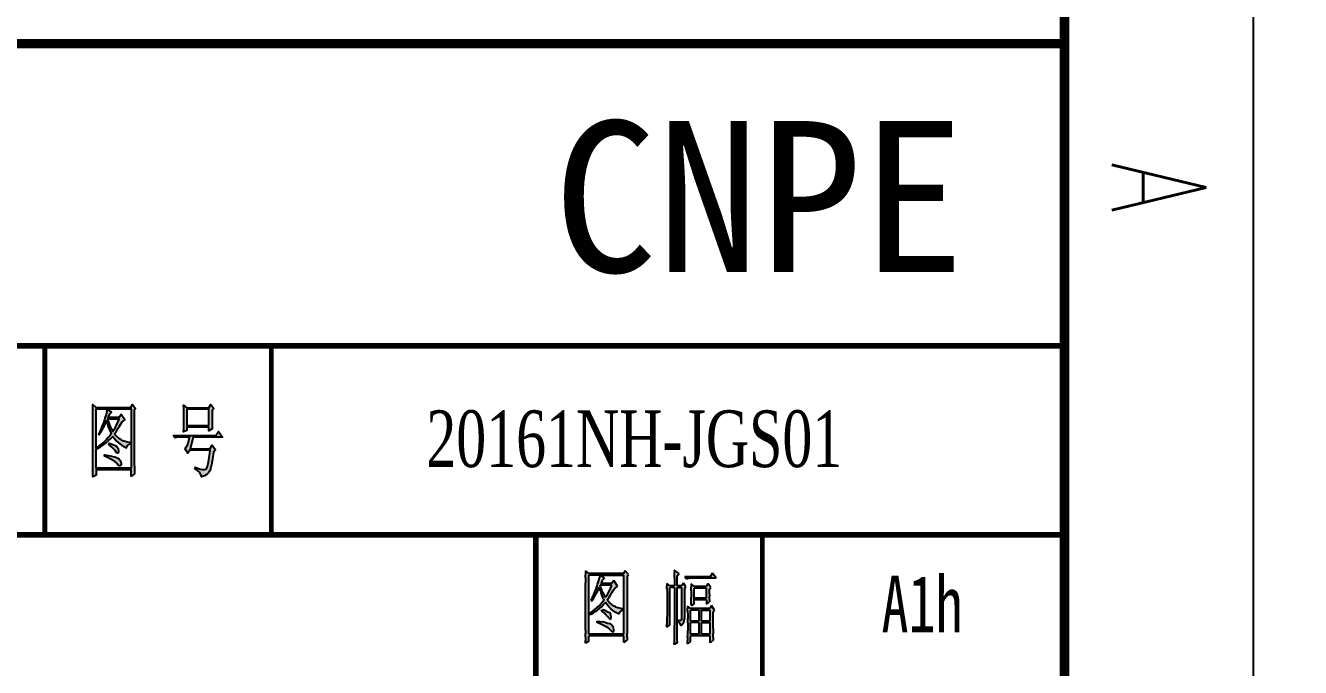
# Model space of a CAD drawing. Header units: inches. Extents: x 4937 to 49862, y 118187 to 167482.
# Drawn here: x 31386 to 34762, y 122024 to 123724 of the extents above; entities that cross this region are included whole.
import ezdxf
from ezdxf.enums import TextEntityAlignment as Align

# ---------------------------------------------------------------- set-up
doc = ezdxf.new("R2010")
doc.units = ezdxf.units.IN
doc.header["$MEASUREMENT"] = 0
for name, color, linetype in [('1', 7, 'Continuous'), ('PUB_TEXT', 7, 'Continuous'), ('图框', 4, 'Continuous')]:
    doc.layers.add(name, color=color, linetype=linetype)
doc.styles.add('HZ', font='txt_____.ttf', dxfattribs={"width": 0.7, "bigfont": 'HZTXT'})
doc.styles.get("Standard").update_dxf_attribs({"font": 'txt', "bigfont": 'gbcbig.shx'})
doc.styles.add('宋体', font='', dxfattribs={"width": 0.7})
doc.styles.get('宋体').set_extended_font_data('SimSun')
doc.dimstyles.new('Standard-yuanban', dxfattribs={"dimtxt": 800, "dimasz": 0.18, "dimexe": 0.18, "dimexo": 0.0625, "dimgap": 0.09, "dimtad": 0, "dimtih": 1, "dimtoh": 1, "dimdec": 4, "dimlfac": 0.02, "dimzin": 0, "dimdsep": 46, "dimtxsty": 'Standard', "dimcen": 0.09, "dimadec": 0, "dimazin": 0, "dimtfac": 1, "dimtdec": 4, "dimtofl": 0, "dimtmove": 0, "dimatfit": 3, "dimfxl": 1, "dimtolj": 1, "dimtzin": 0, "dimarcsym": 0})

# ---------------------------------------------------------------- blocks, each defined once
blk = doc.blocks.new('tk1')
at = {"layer": '图框'}
blk.add_line((-831, 584), (10, 584), dxfattribs=at)
at = {"layer": '图框', "color": 1}
blk.add_line((-806, 574), (0, 574), dxfattribs=at)
at = {"layer": '图框', "style": 'HZ', "width": 0.7}
blk.add_text('A', height=5, dxfattribs=at).set_placement((-50.375, 576.5), align=Align.CENTER)
blk = doc.blocks.new('图签')
at = {"layer": '1'}
h = blk.add_hatch(color=7, dxfattribs=at)
h.paths.add_polyline_path([(-49.263, 35.751), (-49.263, 38.592), (-49.191, 38.692), (-49.353, 38.891), (-49.448, 38.739), (-51.278, 38.739), (-51.463, 38.891), (-51.459, 38.701), (-51.454, 38.521), (-51.454, 35.381), (-51.459, 35.206), (-51.463, 35.059), (-51.288, 35.158), (-51.288, 35.443), (-49.424, 35.443), (-49.424, 35.092), (-49.248, 35.225), (-49.258, 35.391), (-49.258, 35.566)])
h.paths.add_polyline_path([(-51.288, 36.524), (-51.169, 36.586), (-51.055, 36.652), (-50.942, 36.723), (-50.833, 36.804), (-50.728, 36.89), (-50.624, 36.984), (-50.519, 37.084), (-50.42, 37.188), (-50.406, 37.207), (-50.311, 37.089), (-50.216, 36.98), (-50.116, 36.88), (-50.012, 36.795), (-49.903, 36.719), (-49.784, 36.657), (-49.68, 36.61), (-49.628, 36.723), (-49.519, 36.804), (-49.471, 36.823), (-49.471, 36.89), (-49.614, 36.908), (-49.742, 36.937), (-49.865, 36.98), (-49.979, 37.037), (-50.083, 37.103), (-50.178, 37.188), (-50.268, 37.283), (-50.311, 37.34), (-50.211, 37.492), (-50.126, 37.629), (-50.05, 37.753), (-49.998, 37.843), (-49.903, 37.971), (-49.803, 38.056), (-49.761, 38.075), (-49.96, 38.374), (-50.064, 38.208), (-50.648, 38.208), (-50.581, 38.355), (-50.557, 38.393), (-50.463, 38.493), (-50.685, 38.659), (-49.424, 38.659), (-49.424, 35.523), (-51.288, 35.523)], flags=16)
h.paths.add_polyline_path([(-50.847, 36.159), (-50.847, 36.225), (-50.534, 36.178), (-50.401, 36.15), (-50.292, 36.121), (-50.197, 36.093), (-50.126, 36.059), (-50.059, 36.007), (-49.979, 35.889), (-49.96, 35.742), (-49.969, 35.685), (-50.021, 35.633), (-50.126, 35.723), (-50.145, 35.751), (-50.211, 35.813), (-50.301, 35.879), (-50.41, 35.946), (-50.534, 36.017), (-50.681, 36.088)], flags=0)
h.paths.add_polyline_path([(-51.288, 36.591), (-51.288, 38.659), (-50.709, 38.659), (-50.723, 38.535), (-50.761, 38.374), (-50.818, 38.18), (-50.847, 38.09), (-50.899, 37.933), (-50.961, 37.776), (-51.022, 37.625), (-51.089, 37.473), (-51.16, 37.326), (-51.127, 37.293), (-51.046, 37.416), (-50.965, 37.549), (-50.889, 37.686), (-50.814, 37.833), (-50.747, 37.985), (-50.728, 38.023), (-50.69, 37.871), (-50.638, 37.715), (-50.576, 37.558), (-50.51, 37.397), (-50.486, 37.34), (-50.562, 37.24), (-50.648, 37.141), (-50.742, 37.041), (-50.842, 36.942), (-50.951, 36.847), (-51.065, 36.757), (-51.188, 36.662)], flags=16)
h.paths.add_polyline_path([(-50.614, 36.776), (-50.6, 36.842), (-50.534, 36.823), (-50.391, 36.771), (-50.278, 36.723), (-50.192, 36.676), (-50.112, 36.572), (-50.102, 36.41), (-50.14, 36.301), (-50.216, 36.377), (-50.278, 36.453), (-50.363, 36.548), (-50.477, 36.652)], flags=0)
h.paths.add_polyline_path([(-50.406, 37.473), (-50.467, 37.582), (-50.534, 37.715), (-50.595, 37.871), (-50.662, 38.056), (-50.685, 38.123), (-50.064, 38.123), (-50.135, 37.957), (-50.211, 37.805), (-50.282, 37.667), (-50.358, 37.539)], flags=16)
h.paths.add_polyline_path([(-45.146, 38.009), (-45.146, 38.573), (-45.055, 38.692), (-45.217, 38.891), (-45.321, 38.725), (-46.474, 38.725), (-46.649, 38.858), (-46.644, 38.687), (-46.64, 38.512), (-46.64, 37.791), (-46.644, 37.615), (-46.649, 37.449), (-46.649, 37.44), (-46.474, 37.525), (-46.474, 37.691), (-45.312, 37.691), (-45.312, 37.506), (-45.136, 37.61), (-45.141, 37.705), (-45.141, 37.838)])
h.paths.add_polyline_path([(-46.474, 38.64), (-45.312, 38.64), (-45.312, 37.776), (-46.474, 37.776)], flags=16)
h.paths.add_polyline_path([(-46.137, 37.174), (-44.586, 37.174), (-44.795, 37.473), (-44.946, 37.259), (-47.199, 37.259), (-47.104, 37.127), (-47, 37.174), (-46.336, 37.174), (-46.374, 36.984), (-46.412, 36.823), (-46.431, 36.776), (-46.507, 36.629), (-46.568, 36.557), (-46.431, 36.325), (-46.322, 36.477), (-45.25, 36.477), (-45.283, 36.197), (-45.316, 35.965), (-45.349, 35.78), (-45.387, 35.633), (-45.425, 35.538), (-45.465, 35.479), (-45.544, 35.452), (-45.644, 35.452), (-45.762, 35.476), (-45.914, 35.523), (-46.042, 35.576), (-46.056, 35.509), (-45.914, 35.41), (-45.805, 35.305), (-45.734, 35.196), (-45.696, 35.082), (-45.696, 35.059), (-45.553, 35.116), (-45.449, 35.172), (-45.425, 35.191), (-45.33, 35.282), (-45.264, 35.376), (-45.236, 35.443), (-45.207, 35.552), (-45.174, 35.699), (-45.141, 35.893), (-45.108, 36.126), (-45.074, 36.377), (-44.961, 36.491), (-45.136, 36.742), (-45.264, 36.557), (-46.298, 36.557)])
h = blk.add_hatch(color=7, dxfattribs=at)
h.paths.add_polyline_path([(-23.168, 29.795), (-23.098, 29.895), (-23.261, 30.095), (-23.355, 29.945), (-25.184, 29.945), (-25.37, 30.095), (-25.365, 29.904), (-25.361, 29.723), (-25.359, 29.554), (-25.359, 29.462), (-25.359, 26.946), (-25.36, 26.765), (-25.362, 26.586), (-25.366, 26.409), (-25.37, 26.262), (-25.196, 26.362), (-25.196, 26.646), (-23.331, 26.646), (-23.331, 26.295), (-23.157, 26.429), (-23.162, 26.593), (-23.166, 26.768), (-23.168, 26.955), (-23.168, 27.029)])
h.paths.add_polyline_path([(-25.196, 29.862), (-24.613, 29.862), (-23.331, 29.862), (-23.331, 26.729), (-25.196, 26.729), (-25.196, 27.729)], flags=16)
h.paths.add_polyline_path([(-25.094, 27.867), (-24.972, 27.959), (-24.857, 28.052), (-24.749, 28.148), (-24.649, 28.245), (-24.556, 28.343), (-24.471, 28.444), (-24.391, 28.545), (-24.417, 28.6), (-24.484, 28.76), (-24.544, 28.918), (-24.594, 29.074), (-24.637, 29.229), (-24.652, 29.191), (-24.722, 29.037), (-24.794, 28.891), (-24.871, 28.752), (-24.95, 28.62), (-25.033, 28.495), (-25.068, 28.528), (-25.066, 28.531), (-24.995, 28.678), (-24.927, 28.829), (-24.864, 28.982), (-24.806, 29.137), (-24.753, 29.295), (-24.724, 29.385), (-24.667, 29.578), (-24.63, 29.737), (-24.615, 29.852), (-24.576, 29.852), (-24.369, 29.696), (-24.462, 29.595), (-24.486, 29.557), (-24.554, 29.412), (-23.973, 29.412), (-23.867, 29.579), (-23.669, 29.278), (-23.708, 29.26), (-23.809, 29.176), (-23.902, 29.045), (-23.954, 28.958), (-24.03, 28.835), (-24.118, 28.697), (-24.217, 28.545), (-24.173, 28.487), (-24.087, 28.391), (-23.99, 28.307), (-23.886, 28.238), (-23.773, 28.182), (-23.65, 28.14), (-23.519, 28.111), (-23.378, 28.096), (-23.378, 28.029), (-23.424, 28.01), (-23.536, 27.927), (-23.588, 27.812), (-23.692, 27.858), (-23.808, 27.923), (-23.918, 27.998), (-24.023, 28.085), (-24.124, 28.183), (-24.219, 28.291), (-24.31, 28.412), (-24.328, 28.392), (-24.426, 28.287), (-24.528, 28.188), (-24.632, 28.095), (-24.739, 28.008), (-24.85, 27.929), (-24.962, 27.856), (-25.078, 27.789), (-25.186, 27.734), (-25.186, 27.803)], flags=0)
h.paths.add_polyline_path([(-24.52, 27.979), (-24.508, 28.045), (-24.438, 28.025), (-24.295, 27.976), (-24.183, 27.928), (-24.1, 27.879), (-24.02, 27.774), (-24.007, 27.612), (-24.044, 27.505), (-24.123, 27.579), (-24.183, 27.655), (-24.271, 27.749), (-24.383, 27.858)], flags=0)
h.paths.add_polyline_path([(-24.753, 27.429), (-24.595, 27.408), (-24.442, 27.382), (-24.309, 27.355), (-24.197, 27.326), (-24.104, 27.295), (-24.03, 27.262), (-23.966, 27.21), (-23.887, 27.091), (-23.867, 26.946), (-23.874, 26.889), (-23.927, 26.834), (-24.03, 26.928), (-24.051, 26.953), (-24.119, 27.016), (-24.207, 27.082), (-24.314, 27.15), (-24.441, 27.219), (-24.587, 27.289), (-24.753, 27.362)], flags=0)
h.paths.add_polyline_path([(-24.31, 28.678), (-24.374, 28.784), (-24.439, 28.916), (-24.503, 29.074), (-24.568, 29.26), (-24.59, 29.329), (-23.973, 29.329), (-24.044, 29.161), (-24.117, 29.008), (-24.191, 28.869), (-24.266, 28.744)], flags=0)
h = blk.add_hatch(color=7, dxfattribs=at)
h.paths.add_polyline_path([(-20.511, 29.828), (-20.407, 29.945), (-20.663, 30.128), (-20.658, 30.023), (-20.654, 29.879), (-20.653, 29.696), (-20.651, 29.472), (-20.651, 29.295), (-20.907, 29.295), (-21.059, 29.412), (-21.055, 29.293), (-21.052, 29.149), (-21.05, 28.983), (-21.048, 28.792), (-21.047, 28.577), (-21.047, 28.362), (-21.047, 28.153), (-21.048, 27.955), (-21.049, 27.768), (-21.051, 27.589), (-21.053, 27.422), (-21.055, 27.264), (-21.059, 27.117), (-20.907, 27.229), (-20.907, 29.212), (-20.651, 29.212), (-20.651, 27.212), (-20.651, 27.07), (-20.653, 26.914), (-20.654, 26.741), (-20.657, 26.553), (-20.66, 26.351), (-20.663, 26.196), (-20.5, 26.295), (-20.504, 26.47), (-20.507, 26.647), (-20.509, 26.825), (-20.511, 27.004), (-20.511, 27.145), (-20.511, 29.212), (-20.266, 29.212), (-20.266, 27.545), (-20.313, 27.462), (-20.419, 27.479), (-20.488, 27.496), (-20.488, 27.429), (-20.377, 27.345), (-20.319, 27.213), (-20.313, 27.179), (-20.205, 27.272), (-20.143, 27.399), (-20.126, 27.558), (-20.126, 29.162), (-20.045, 29.246), (-20.185, 29.445), (-20.29, 29.295), (-20.511, 29.295)])
h.paths.add_polyline_path([(-18.635, 29.962), (-18.763, 29.779), (-20.103, 29.779), (-20.01, 29.645), (-19.894, 29.684), (-19.777, 29.696), (-18.449, 29.696)])
h.paths.add_polyline_path([(-19.614, 29.179), (-18.961, 29.179), (-18.961, 28.646), (-19.614, 28.646), (-19.614, 28.562), (-18.961, 28.562), (-18.961, 28.329), (-18.798, 28.445), (-18.803, 28.58), (-18.807, 28.747), (-18.809, 28.947), (-18.81, 29.096), (-18.728, 29.212), (-18.891, 29.412), (-18.984, 29.262), (-19.614, 29.262), (-19.777, 29.396), (-19.771, 29.214), (-19.767, 29.036), (-19.765, 28.862), (-19.765, 28.845), (-19.766, 28.671), (-19.769, 28.494), (-19.775, 28.314), (-19.777, 28.262), (-19.614, 28.345), (-19.614, 28.562), (-19.614, 28.646)])
h.paths.add_polyline_path([(-18.612, 27.928), (-18.542, 28.012), (-18.693, 28.246), (-18.786, 28.096), (-19.8, 28.096), (-19.963, 28.212), (-19.959, 28.092), (-19.956, 27.944), (-19.953, 27.767), (-19.953, 27.563), (-19.952, 27.329), (-19.952, 27.312), (-19.952, 27.104), (-19.953, 26.909), (-19.954, 26.725), (-19.957, 26.553), (-19.96, 26.391), (-19.963, 26.242), (-19.963, 26.229), (-19.8, 26.329), (-19.8, 26.646), (-18.763, 26.646), (-18.763, 26.279), (-18.6, 26.412), (-18.605, 26.58), (-18.609, 26.756), (-18.611, 26.939), (-18.612, 27.029)])
h.paths.add_polyline_path([(-19.8, 28.012), (-19.369, 28.012), (-19.369, 27.429), (-19.8, 27.429)], flags=16)
h.paths.add_polyline_path([(-19.8, 27.346), (-19.369, 27.346), (-19.369, 26.729), (-19.8, 26.729)], flags=16)
h.paths.add_polyline_path([(-19.229, 28.012), (-18.763, 28.012), (-18.763, 27.429), (-19.229, 27.429)], flags=16)
h.paths.add_polyline_path([(-19.229, 27.346), (-18.763, 27.346), (-18.763, 26.729), (-19.229, 26.729)], flags=16)
at = {"color": 7}
for p, q in [((-25.184, 29.945), (-25.37, 30.095)), ((-25.37, 30.095), (-25.365, 29.904)), ((-25.361, 29.723), (-25.365, 29.904)), ((-25.361, 29.723), (-25.359, 29.554)), ((-25.196, 27.729), (-25.196, 29.862)), ((-24.613, 29.862), (-25.196, 29.862)), ((-23.355, 29.945), (-25.184, 29.945)), ((-23.355, 29.945), (-25.184, 29.945)), ((-25.184, 29.945), (-23.355, 29.945)), ((-25.184, 29.945), (-25.184, 29.945)), ((-24.667, 29.578), (-24.63, 29.737)), ((-24.615, 29.852), (-24.63, 29.737)), ((-24.615, 29.852), (-24.576, 29.852)), ((-24.613, 29.862), (-23.331, 29.862)), ((-24.369, 29.696), (-24.576, 29.852)), ((-23.261, 30.095), (-23.355, 29.945)), ((-23.331, 26.729), (-23.331, 29.862)), ((-23.098, 29.895), (-23.261, 30.095)), ((-23.168, 29.795), (-23.098, 29.895)), ((-23.168, 29.795), (-23.168, 27.029)), ((-20.407, 29.945), (-20.663, 30.128)), ((-20.663, 30.128), (-20.658, 30.023)), ((-20.654, 29.879), (-20.658, 30.023)), ((-20.653, 29.696), (-20.654, 29.879)), ((-20.511, 29.828), (-20.407, 29.945)), ((-20.511, 29.295), (-20.511, 29.828)), ((-20.01, 29.645), (-20.103, 29.779)), ((-18.763, 29.779), (-20.103, 29.779)), ((-18.763, 29.779), (-20.103, 29.779)), ((-20.103, 29.779), (-18.763, 29.779)), ((-20.103, 29.779), (-20.103, 29.779)), ((-18.635, 29.962), (-18.763, 29.779)), ((-18.449, 29.696), (-18.635, 29.962)), ((-25.359, 29.554), (-25.359, 29.462)), ((-25.359, 26.946), (-25.359, 29.462)), ((-24.864, 28.982), (-24.806, 29.137)), ((-24.806, 29.137), (-24.753, 29.295)), ((-24.794, 28.891), (-24.722, 29.037)), ((-24.753, 29.295), (-24.724, 29.385)), ((-24.724, 29.385), (-24.667, 29.578)), ((-24.722, 29.037), (-24.652, 29.191)), ((-24.637, 29.229), (-24.652, 29.191)), ((-24.594, 29.074), (-24.637, 29.229)), ((-24.594, 29.074), (-24.544, 28.918)), ((-23.973, 29.329), (-24.59, 29.329)), ((-24.568, 29.26), (-24.59, 29.329)), ((-24.503, 29.074), (-24.568, 29.26)), ((-24.486, 29.557), (-24.554, 29.412)), ((-23.973, 29.412), (-24.554, 29.412)), ((-23.973, 29.412), (-24.554, 29.412)), ((-24.554, 29.412), (-23.973, 29.412)), ((-24.554, 29.412), (-24.554, 29.412)), ((-24.439, 28.916), (-24.503, 29.074)), ((-24.486, 29.557), (-24.462, 29.595)), ((-24.369, 29.696), (-24.462, 29.595)), ((-24.117, 29.008), (-24.044, 29.161)), ((-24.044, 29.161), (-23.973, 29.329)), ((-23.867, 29.579), (-23.973, 29.412)), ((-23.954, 28.958), (-23.902, 29.045)), ((-23.902, 29.045), (-23.809, 29.176)), ((-23.669, 29.278), (-23.867, 29.579)), ((-23.708, 29.26), (-23.809, 29.176)), ((-23.669, 29.278), (-23.708, 29.26)), ((-21.059, 29.412), (-21.055, 29.293)), ((-20.907, 29.295), (-21.059, 29.412)), ((-21.052, 29.149), (-21.055, 29.293)), ((-21.052, 29.149), (-21.05, 28.983)), ((-20.651, 29.295), (-20.907, 29.295)), ((-20.651, 29.295), (-20.907, 29.295)), ((-20.907, 29.295), (-20.651, 29.295)), ((-20.907, 29.295), (-20.907, 29.295)), ((-20.651, 29.212), (-20.907, 29.212)), ((-20.907, 27.229), (-20.907, 29.212)), ((-20.653, 29.696), (-20.651, 29.472)), ((-20.651, 29.472), (-20.651, 29.295)), ((-20.651, 29.212), (-20.651, 27.212)), ((-20.511, 29.295), (-20.29, 29.295)), ((-20.29, 29.295), (-20.511, 29.295)), ((-20.29, 29.295), (-20.511, 29.295)), ((-20.511, 27.145), (-20.511, 29.212)), ((-20.511, 29.212), (-20.266, 29.212)), ((-20.185, 29.445), (-20.29, 29.295)), ((-20.266, 27.545), (-20.266, 29.212)), ((-20.045, 29.246), (-20.185, 29.445)), ((-20.126, 29.162), (-20.045, 29.246)), ((-20.126, 29.162), (-20.126, 27.562)), ((-19.894, 29.684), (-20.01, 29.645)), ((-19.777, 29.696), (-19.894, 29.684)), ((-18.449, 29.696), (-19.777, 29.696)), ((-19.777, 29.396), (-19.771, 29.214)), ((-19.614, 29.262), (-19.777, 29.396)), ((-19.767, 29.036), (-19.771, 29.214)), ((-19.767, 29.036), (-19.765, 28.862)), ((-18.984, 29.262), (-19.614, 29.262)), ((-18.984, 29.262), (-19.614, 29.262)), ((-19.614, 29.262), (-18.984, 29.262)), ((-19.614, 29.262), (-19.614, 29.262)), ((-18.961, 29.179), (-19.614, 29.179)), ((-19.614, 28.646), (-19.614, 29.179)), ((-18.891, 29.412), (-18.984, 29.262)), ((-18.961, 28.646), (-18.961, 29.179)), ((-18.728, 29.212), (-18.891, 29.412)), ((-18.81, 29.096), (-18.728, 29.212)), ((-18.81, 29.096), (-18.809, 28.947)), ((-25.066, 28.531), (-25.068, 28.528)), ((-25.068, 28.528), (-25.033, 28.495)), ((-25.066, 28.531), (-24.995, 28.678)), ((-25.033, 28.495), (-24.95, 28.62)), ((-24.995, 28.678), (-24.927, 28.829)), ((-24.95, 28.62), (-24.871, 28.752)), ((-24.927, 28.829), (-24.864, 28.982)), ((-24.871, 28.752), (-24.794, 28.891)), ((-24.556, 28.343), (-24.471, 28.444)), ((-24.484, 28.76), (-24.544, 28.918)), ((-24.417, 28.6), (-24.484, 28.76)), ((-24.471, 28.444), (-24.391, 28.545)), ((-24.439, 28.916), (-24.374, 28.784)), ((-24.426, 28.287), (-24.328, 28.392)), ((-24.417, 28.6), (-24.391, 28.545)), ((-24.31, 28.678), (-24.374, 28.784)), ((-24.31, 28.412), (-24.328, 28.392)), ((-24.31, 28.678), (-24.266, 28.744)), ((-24.219, 28.291), (-24.31, 28.412)), ((-24.266, 28.744), (-24.191, 28.869)), ((-24.217, 28.545), (-24.118, 28.697)), ((-24.217, 28.545), (-24.173, 28.487)), ((-24.191, 28.869), (-24.117, 29.008)), ((-24.087, 28.391), (-24.173, 28.487)), ((-24.118, 28.697), (-24.03, 28.835)), ((-24.087, 28.391), (-23.99, 28.307)), ((-24.03, 28.835), (-23.954, 28.958)), ((-21.05, 28.983), (-21.048, 28.792)), ((-21.048, 28.792), (-21.047, 28.577)), ((-21.047, 28.577), (-21.047, 28.362)), ((-21.047, 28.362), (-21.047, 28.153)), ((-19.775, 28.314), (-19.769, 28.494)), ((-19.769, 28.494), (-19.766, 28.671)), ((-19.765, 28.845), (-19.766, 28.671)), ((-19.765, 28.862), (-19.765, 28.845)), ((-19.614, 28.646), (-19.614, 28.562)), ((-19.614, 28.562), (-19.614, 28.646)), ((-18.961, 28.646), (-19.614, 28.646)), ((-18.961, 28.646), (-19.614, 28.646)), ((-19.614, 28.646), (-18.961, 28.646)), ((-19.614, 28.646), (-19.614, 28.646)), ((-18.961, 28.562), (-19.614, 28.562)), ((-19.614, 28.345), (-19.614, 28.562)), ((-18.961, 28.562), (-18.961, 28.329)), ((-18.961, 28.329), (-18.798, 28.445)), ((-18.809, 28.947), (-18.807, 28.747)), ((-18.803, 28.58), (-18.807, 28.747)), ((-18.803, 28.58), (-18.798, 28.445)), ((-25.196, 26.729), (-25.196, 27.729)), ((-25.186, 27.803), (-25.094, 27.867)), ((-25.186, 27.734), (-25.186, 27.803)), ((-25.078, 27.789), (-25.186, 27.734)), ((-25.094, 27.867), (-24.972, 27.959)), ((-25.078, 27.789), (-24.962, 27.856)), ((-24.972, 27.959), (-24.857, 28.052)), ((-24.962, 27.856), (-24.85, 27.929)), ((-24.857, 28.052), (-24.749, 28.148)), ((-24.85, 27.929), (-24.739, 28.008)), ((-24.749, 28.148), (-24.649, 28.245)), ((-24.739, 28.008), (-24.632, 28.095)), ((-24.649, 28.245), (-24.556, 28.343)), ((-24.632, 28.095), (-24.528, 28.188)), ((-24.528, 28.188), (-24.426, 28.287)), ((-24.52, 27.979), (-24.508, 28.045)), ((-24.383, 27.858), (-24.52, 27.979)), ((-24.508, 28.045), (-24.438, 28.025)), ((-24.295, 27.976), (-24.438, 28.025)), ((-24.271, 27.749), (-24.383, 27.858)), ((-24.295, 27.976), (-24.183, 27.928)), ((-24.271, 27.749), (-24.183, 27.655)), ((-24.124, 28.183), (-24.219, 28.291)), ((-24.183, 27.928), (-24.1, 27.879)), ((-24.023, 28.085), (-24.124, 28.183)), ((-24.02, 27.774), (-24.1, 27.879)), ((-23.918, 27.998), (-24.023, 28.085)), ((-24.007, 27.612), (-24.02, 27.774)), ((-23.886, 28.238), (-23.99, 28.307)), ((-23.808, 27.923), (-23.918, 27.998)), ((-23.773, 28.182), (-23.886, 28.238)), ((-23.808, 27.923), (-23.692, 27.858)), ((-23.773, 28.182), (-23.65, 28.14)), ((-23.692, 27.858), (-23.588, 27.812)), ((-23.65, 28.14), (-23.519, 28.111)), ((-23.588, 27.812), (-23.536, 27.927)), ((-23.536, 27.927), (-23.424, 28.01)), ((-23.519, 28.111), (-23.378, 28.096)), ((-23.378, 28.029), (-23.424, 28.01)), ((-23.378, 28.029), (-23.378, 28.096)), ((-21.049, 27.768), (-21.051, 27.589)), ((-21.048, 27.955), (-21.049, 27.768)), ((-21.047, 28.153), (-21.048, 27.955)), ((-19.963, 28.212), (-19.959, 28.092)), ((-19.8, 28.096), (-19.963, 28.212)), ((-19.956, 27.944), (-19.959, 28.092)), ((-19.956, 27.944), (-19.953, 27.767)), ((-19.953, 27.767), (-19.953, 27.563)), ((-18.786, 28.096), (-19.8, 28.096)), ((-18.786, 28.096), (-19.8, 28.096)), ((-19.8, 28.096), (-18.786, 28.096)), ((-19.8, 28.096), (-19.8, 28.096)), ((-19.369, 28.012), (-19.8, 28.012)), ((-19.8, 27.429), (-19.8, 28.012)), ((-19.777, 28.262), (-19.614, 28.345)), ((-19.775, 28.314), (-19.777, 28.262)), ((-19.369, 28.012), (-19.369, 27.429)), ((-19.229, 28.012), (-18.763, 28.012)), ((-19.229, 27.429), (-19.229, 28.012)), ((-18.693, 28.246), (-18.786, 28.096)), ((-18.763, 27.429), (-18.763, 28.012)), ((-18.542, 28.012), (-18.693, 28.246)), ((-18.612, 27.928), (-18.542, 28.012)), ((-18.612, 27.029), (-18.612, 27.928)), ((-24.753, 27.362), (-24.753, 27.429)), ((-24.753, 27.429), (-24.595, 27.408)), ((-24.587, 27.289), (-24.753, 27.362)), ((-24.595, 27.408), (-24.442, 27.382)), ((-24.441, 27.219), (-24.587, 27.289)), ((-24.309, 27.355), (-24.442, 27.382)), ((-24.314, 27.15), (-24.441, 27.219)), ((-24.207, 27.082), (-24.314, 27.15)), ((-24.309, 27.355), (-24.197, 27.326)), ((-24.207, 27.082), (-24.119, 27.016)), ((-24.197, 27.326), (-24.104, 27.295)), ((-24.123, 27.579), (-24.183, 27.655)), ((-24.123, 27.579), (-24.044, 27.505)), ((-24.119, 27.016), (-24.051, 26.953)), ((-24.03, 27.262), (-24.104, 27.295)), ((-24.044, 27.505), (-24.007, 27.612)), ((-23.966, 27.21), (-24.03, 27.262)), ((-23.887, 27.091), (-23.966, 27.21)), ((-23.867, 26.946), (-23.887, 27.091)), ((-23.168, 27.029), (-23.168, 26.955)), ((-21.059, 27.117), (-21.055, 27.264)), ((-20.907, 27.229), (-21.059, 27.117)), ((-21.059, 27.112), (-20.907, 27.229)), ((-20.907, 27.229), (-21.059, 27.117)), ((-21.059, 27.117), (-21.059, 27.112)), ((-21.053, 27.422), (-21.055, 27.264)), ((-21.051, 27.589), (-21.053, 27.422)), ((-20.653, 26.914), (-20.651, 27.07)), ((-20.651, 27.07), (-20.651, 27.212)), ((-20.511, 27.004), (-20.511, 27.145)), ((-20.488, 27.429), (-20.488, 27.496)), ((-20.488, 27.496), (-20.419, 27.479)), ((-20.377, 27.345), (-20.488, 27.429)), ((-20.419, 27.479), (-20.313, 27.462)), ((-20.319, 27.213), (-20.377, 27.345)), ((-20.319, 27.213), (-20.313, 27.179)), ((-20.266, 27.545), (-20.313, 27.462)), ((-20.313, 27.179), (-20.205, 27.272)), ((-20.205, 27.272), (-20.143, 27.399)), ((-20.143, 27.399), (-20.126, 27.558)), ((-20.126, 27.562), (-20.126, 27.558)), ((-19.952, 27.329), (-19.953, 27.563)), ((-19.952, 27.104), (-19.953, 26.909)), ((-19.952, 27.329), (-19.952, 27.312)), ((-19.952, 27.312), (-19.952, 27.104)), ((-19.369, 27.429), (-19.8, 27.429)), ((-19.369, 27.429), (-19.8, 27.429)), ((-19.8, 27.429), (-19.369, 27.429)), ((-19.8, 27.429), (-19.8, 27.429)), ((-19.8, 26.729), (-19.8, 27.346)), ((-19.369, 27.346), (-19.8, 27.346)), ((-19.369, 27.346), (-19.369, 26.729)), ((-19.229, 27.429), (-18.763, 27.429)), ((-18.763, 27.429), (-19.229, 27.429)), ((-18.763, 27.429), (-19.229, 27.429)), ((-19.229, 26.729), (-19.229, 27.346)), ((-19.229, 27.346), (-18.763, 27.346)), ((-18.763, 26.729), (-18.763, 27.346)), ((-18.612, 27.029), (-18.611, 26.939)), ((-25.37, 26.262), (-25.366, 26.409)), ((-25.196, 26.362), (-25.37, 26.262)), ((-25.362, 26.586), (-25.366, 26.409)), ((-25.362, 26.586), (-25.36, 26.765)), ((-25.359, 26.946), (-25.36, 26.765)), ((-23.331, 26.729), (-25.196, 26.729)), ((-23.331, 26.729), (-25.196, 26.729)), ((-25.196, 26.729), (-23.331, 26.729)), ((-25.196, 26.729), (-25.196, 26.729)), ((-23.331, 26.646), (-25.196, 26.646)), ((-25.196, 26.362), (-25.196, 26.646)), ((-24.03, 26.928), (-24.051, 26.953)), ((-23.927, 26.834), (-24.03, 26.928)), ((-23.874, 26.889), (-23.927, 26.834)), ((-23.874, 26.889), (-23.867, 26.946)), ((-23.331, 26.295), (-23.331, 26.646)), ((-23.157, 26.429), (-23.331, 26.295)), ((-23.168, 26.955), (-23.166, 26.768)), ((-23.162, 26.593), (-23.166, 26.768)), ((-23.162, 26.593), (-23.157, 26.429)), ((-20.663, 26.196), (-20.66, 26.351)), ((-20.66, 26.351), (-20.657, 26.553)), ((-20.657, 26.553), (-20.654, 26.741)), ((-20.654, 26.741), (-20.653, 26.914)), ((-20.509, 26.825), (-20.511, 27.004)), ((-20.507, 26.647), (-20.509, 26.825)), ((-20.504, 26.47), (-20.507, 26.647)), ((-20.5, 26.295), (-20.504, 26.47)), ((-19.963, 26.242), (-19.96, 26.391)), ((-19.957, 26.553), (-19.96, 26.391)), ((-19.957, 26.553), (-19.954, 26.725)), ((-19.954, 26.725), (-19.953, 26.909)), ((-19.369, 26.729), (-19.8, 26.729)), ((-19.369, 26.729), (-19.8, 26.729)), ((-19.8, 26.729), (-19.369, 26.729)), ((-19.8, 26.729), (-19.8, 26.729)), ((-18.763, 26.646), (-19.8, 26.646)), ((-19.8, 26.329), (-19.8, 26.646)), ((-19.229, 26.729), (-18.763, 26.729)), ((-18.763, 26.729), (-19.229, 26.729)), ((-18.763, 26.729), (-19.229, 26.729)), ((-18.763, 26.279), (-18.763, 26.646)), ((-18.6, 26.412), (-18.763, 26.279)), ((-18.611, 26.939), (-18.609, 26.756)), ((-18.605, 26.58), (-18.609, 26.756)), ((-18.605, 26.58), (-18.6, 26.412)), ((-20.5, 26.295), (-20.663, 26.196)), ((-19.963, 26.229), (-19.8, 26.329)), ((-19.963, 26.242), (-19.963, 26.229))]:
    blk.add_line(p, q, dxfattribs=at)
at = {"layer": '1', "color": 7, "const_width": 0.5}
for points in [[(-180, 0), (0, 0), (0, 131.762), (-180, 131.762)], [(-180, 58), (0, 58), (0, 0), (-180, 0)]]:
    blk.add_lwpolyline(points, close=True, dxfattribs=at)
at = {"layer": '1', "color": 7}
for points, const_width in [([(-180, 42), (0, 42)], 0.3), ([(-54, 42), (-54, 32)], 0.25), ([(-42, 42), (-42, 32)], 0.25), ([(-118, 32), (0, 32)], 0.3), ([(-28, 32), (-28, 0)], 0.3), ([(-16, 32), (-16, 8)], 0.25)]:
    blk.add_lwpolyline(points, dxfattribs=dict(at, const_width=const_width))
for points in [[(-49.424, 35.092), (-49.424, 35.443), (-51.288, 35.443), (-51.288, 35.158), (-51.463, 35.059), (-51.459, 35.206), (-51.454, 35.381), (-51.454, 38.521), (-51.459, 38.701), (-51.463, 38.891), (-51.278, 38.739), (-49.448, 38.739), (-49.353, 38.891), (-49.191, 38.692), (-49.263, 38.592), (-49.263, 35.751), (-49.258, 35.566), (-49.258, 35.391), (-49.248, 35.225)], [(-50.012, 36.795), (-49.903, 36.719), (-49.784, 36.657), (-49.68, 36.61), (-49.628, 36.723), (-49.519, 36.804), (-49.471, 36.823), (-49.471, 36.89), (-49.614, 36.908), (-49.742, 36.937), (-49.865, 36.98), (-49.979, 37.037), (-50.083, 37.103), (-50.178, 37.188), (-50.268, 37.283), (-50.311, 37.34), (-50.211, 37.492), (-50.126, 37.629), (-50.05, 37.753), (-49.998, 37.843), (-49.903, 37.971), (-49.803, 38.056), (-49.761, 38.075), (-49.96, 38.374), (-50.064, 38.208), (-50.648, 38.208), (-50.581, 38.355), (-50.557, 38.393), (-50.463, 38.493), (-50.685, 38.659), (-49.424, 38.659), (-49.424, 35.523), (-51.288, 35.523), (-51.288, 36.524), (-51.169, 36.586), (-51.055, 36.652), (-50.942, 36.723), (-50.833, 36.804), (-50.728, 36.89), (-50.624, 36.984), (-50.519, 37.084), (-50.42, 37.188), (-50.406, 37.207), (-50.311, 37.089), (-50.216, 36.98), (-50.116, 36.88)], [(-50.69, 37.871), (-50.638, 37.715), (-50.576, 37.558), (-50.51, 37.397), (-50.486, 37.34), (-50.562, 37.24), (-50.648, 37.141), (-50.742, 37.041), (-50.842, 36.942), (-50.951, 36.847), (-51.065, 36.757), (-51.188, 36.662), (-51.288, 36.591), (-51.288, 38.659), (-50.709, 38.659), (-50.723, 38.535), (-50.761, 38.374), (-50.818, 38.18), (-50.847, 38.09), (-50.899, 37.933), (-50.961, 37.776), (-51.022, 37.625), (-51.089, 37.473), (-51.16, 37.326), (-51.127, 37.293), (-51.046, 37.416), (-50.965, 37.549), (-50.889, 37.686), (-50.814, 37.833), (-50.747, 37.985), (-50.728, 38.023)], [(-45.321, 38.725), (-45.217, 38.891), (-45.055, 38.692), (-45.146, 38.573), (-45.146, 38.009), (-45.141, 37.838), (-45.141, 37.705), (-45.136, 37.61), (-45.312, 37.506), (-45.312, 37.691), (-46.474, 37.691), (-46.474, 37.525), (-46.649, 37.44), (-46.649, 37.449), (-46.644, 37.615), (-46.64, 37.791), (-46.64, 38.512), (-46.644, 38.687), (-46.649, 38.858), (-46.474, 38.725)], [(-45.312, 37.776), (-45.312, 38.64), (-46.474, 38.64), (-46.474, 37.776)], [(-50.358, 37.539), (-50.282, 37.667), (-50.211, 37.805), (-50.135, 37.957), (-50.064, 38.123), (-50.685, 38.123), (-50.662, 38.056), (-50.595, 37.871), (-50.534, 37.715), (-50.467, 37.582), (-50.406, 37.473)], [(-47.199, 37.259), (-44.946, 37.259), (-44.795, 37.473), (-44.586, 37.174), (-46.137, 37.174), (-46.298, 36.557), (-45.264, 36.557), (-45.136, 36.742), (-44.961, 36.491), (-45.074, 36.377), (-45.108, 36.126), (-45.141, 35.893), (-45.174, 35.699), (-45.207, 35.552), (-45.236, 35.443), (-45.264, 35.376), (-45.33, 35.282), (-45.425, 35.191), (-45.449, 35.172), (-45.553, 35.116), (-45.696, 35.059), (-45.696, 35.082), (-45.734, 35.196), (-45.805, 35.305), (-45.914, 35.41), (-46.056, 35.509), (-46.042, 35.576), (-45.914, 35.523), (-45.762, 35.476), (-45.644, 35.452), (-45.544, 35.452), (-45.473, 35.476), (-45.463, 35.481), (-45.425, 35.538), (-45.387, 35.633), (-45.349, 35.78), (-45.316, 35.965), (-45.283, 36.197), (-45.25, 36.477), (-46.322, 36.477), (-46.431, 36.325), (-46.568, 36.557), (-46.507, 36.629), (-46.431, 36.776), (-46.412, 36.823), (-46.374, 36.984), (-46.336, 37.174), (-47, 37.174), (-47.104, 37.127)], [(-50.14, 36.301), (-50.216, 36.377), (-50.278, 36.453), (-50.363, 36.548), (-50.477, 36.652), (-50.614, 36.776), (-50.6, 36.842), (-50.534, 36.823), (-50.391, 36.771), (-50.278, 36.723), (-50.192, 36.676), (-50.112, 36.572), (-50.102, 36.41)], [(-50.021, 35.633), (-50.126, 35.723), (-50.145, 35.751), (-50.211, 35.813), (-50.301, 35.879), (-50.41, 35.946), (-50.534, 36.017), (-50.681, 36.088), (-50.847, 36.159), (-50.847, 36.225), (-50.534, 36.178), (-50.401, 36.15), (-50.292, 36.121), (-50.197, 36.093), (-50.126, 36.059), (-50.059, 36.007), (-49.979, 35.889), (-49.96, 35.742), (-49.969, 35.685)]]:
    blk.add_lwpolyline(points, close=True, dxfattribs=at)
at = {"linetype": 'Continuous', "insert": (-22.782, 37.062), "char_height": 3, "attachment_point": 5, "style": '宋体'}
blk.add_mtext_dynamic_manual_height_columns('{\\fTimes New Roman|b0|i0|c0|p18;20161NH-JGS01}', width=17.30878, gutter_width=1, heights=[-3.067], dxfattribs=at)
at = {"layer": 'PUB_TEXT', "color": 7, "style": '宋体'}
blk.add_text('CNPE', height=8, dxfattribs=at).set_placement((-27.046, 45.903))
blk = doc.blocks.new('*U6')
blk.add_blockref('图签', (0, 0))
blk = doc.blocks.new('*D5')
at = {"color": 0, "lineweight": -2, "transparency": 16777216}
for p, q in [((34637.2, 162325.7), (47393.9, 162325.7)), ((47393.7, 162325.5), (47393.7, 141700.8)), ((47393.7, 120275.9), (47393.7, 140900.6)), ((34637.2, 120275.7), (47393.9, 120275.7))]:
    blk.add_line(p, q, dxfattribs=at)
at = {"color": 0, "transparency": 16777216}
for points in [[(47393.7, 162325.5), (47393.7, 162325.5), (47393.7, 162325.7)], [(47393.7, 120275.9), (47393.7, 120275.9), (47393.7, 120275.7)]]:
    blk.add_solid(points, dxfattribs=at)
at = {"layer": 'Defpoints', "color": 0, "transparency": 16777216}
for p in [(34637.2, 162325.7), (47393.7, 162325.7), (34637.2, 120275.7)]:
    blk.add_point(p, dxfattribs=at)
at = {"color": 0, "transparency": 16777216, "insert": (47393.7, 141300.7), "char_height": 800, "attachment_point": 5}
blk.add_mtext('\\A1;841.0000', dxfattribs=at)

msp = doc.modelspace()

# ---------------------------------------------------------------- block references
at = {"linetype": 'Continuous', "xscale": 50, "yscale": 50, "zscale": 50, "rotation": 270}
msp.add_blockref('tk1', (5437.15523, 120775.71985), dxfattribs=at)
at = {"xscale": 50, "yscale": 50, "zscale": 50}
msp.add_blockref('*U6', (34137.15523, 120775.71985), dxfattribs=at)

# ---------------------------------------------------------------- texts
at = {"linetype": 'Continuous', "insert": (33759.83935, 122192.80039), "char_height": 150, "attachment_point": 5, "style": '宋体'}
msp.add_mtext_dynamic_manual_height_columns('A1h', width=443.2951957, gutter_width=50, heights=[-150], dxfattribs=at)

# ---------------------------------------------------------------- dimensions: what is measured, and where the dimension line sits
dim = msp.add_linear_dim(base=(47393.68954, 162325.71985), p1=(34637.15523, 120275.71985), p2=(34637.15523, 162325.71985), angle=90, dimstyle='Standard-yuanban')
dim.commit()
dim.dimension.update_dxf_attribs({"geometry": '*D5', "text_midpoint": (47393.68954, 141300.71985)})

doc.saveas('drawing.dxf')
